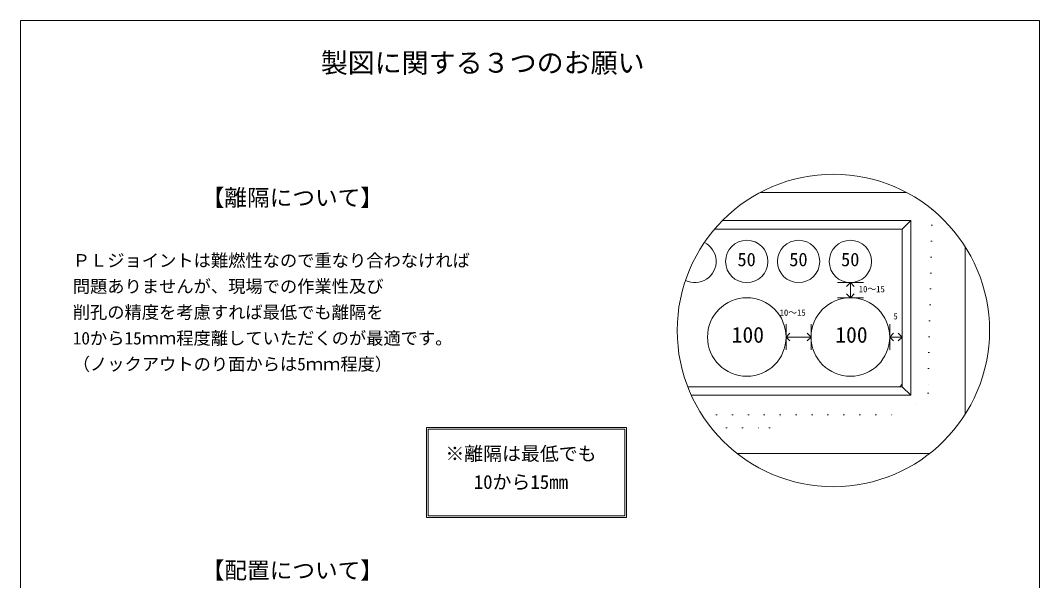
# Model space of a CAD drawing. Units: millimetres, scale not verified. Extents: x -6420 to 6420, y -3091 to 3091.
# Drawn here: x -6420 to -2340, y 849 to 3091 of the extents above; entities that cross this region are included whole.
import ezdxf
from ezdxf.enums import TextEntityAlignment as Align

# ---------------------------------------------------------------- set-up
doc = ezdxf.new("R2010")
doc.units = ezdxf.units.MM
doc.header["$LTSCALE"] = 20
doc.linetypes.add('DASHED1', pattern=[1.8, 1.2, -0.6])
doc.linetypes.add('USER5', pattern=[3.185, 0.01, -3.175])
for name, color, linetype, lineweight in [('0-2_waku', 7, 'Continuous', 18), ('0-3_gaikei', 7, 'Continuous', 18), ('0-4_kakure', 7, 'DASHED1', 5), ('0-5_sunpou', 7, 'Continuous', 5), ('0-7_hole', 7, 'Continuous', 18), ('0-8_uchigawa', 6, 'Continuous', 18), ('0-D_文字１', 7, 'Continuous', 18)]:
    doc.layers.add(name, color=color, linetype=linetype, lineweight=lineweight)
doc.styles.add('ＭＳ ゴシック', font='')
doc.styles.get('ＭＳ ゴシック').set_extended_font_data('MS Gothic')

# ---------------------------------------------------------------- blocks, each defined once
blk = doc.blocks.new('_Open90')
at = {"layer": '0-5_sunpou'}
blk.add_line((0, 0), (-1, 0), dxfattribs=at)
blk.add_lwpolyline([(-0.5, 0.5), (0, 0), (-0.5, -0.5)], dxfattribs=at)

msp = doc.modelspace()

# ---------------------------------------------------------------- linework, layer by layer
at = {"layer": '0-2_waku'}
for p, q in [((-6419.88, 3091.32), (-2339.88, 3091.32)), ((-6419.88, 3091.32), (-2339.88, 3091.32)), ((-6419.88, 3091.32), (-6419.88, -2608.68)), ((-2339.88, 3091.32), (-2339.88, -2608.68))]:
    msp.add_line(p, q, dxfattribs=at)
at = {"layer": '0-3_gaikei'}
for p, q in [((-2873.39, 2402.94), (-3457.57, 2402.94)), ((-2638.43, 1513.95), (-2638.43, 2186.44)), ((-3550.29, 1357.5), (-2780.66, 1357.5))]:
    msp.add_line(p, q, dxfattribs=at)
at = {"layer": '0-4_kakure', "linetype": 'USER5', "lineweight": 18}
for p, q in [((-3691.92, 1513.02), (-3632.98, 1513.02)), ((-3632.98, 1513.02), (-2872.66, 1513.02)), ((-3632.98, 1513.02), (-2872.66, 1513.02)), ((-3593.33, 1461.18), (-3597.52, 1398.34)), ((-3593.33, 1461.18), (-3455.09, 1461.18))]:
    msp.add_line(p, q, dxfattribs=at)
for points in [[(-2770.45, 2334.75), (-2786.26, 1599.42), (-2872.66, 1513.02)], [(-3593.33, 1461.18), (-3420.53, 1461.18), (-3368.69, 1513.02)]]:
    msp.add_lwpolyline(points, dxfattribs=at)
at = {"layer": '0-5_sunpou', "color": 150, "lineweight": 18}
for p, q in [((-3149.14, 2041.79), (-3045.46, 2041.79)), ((-3149.14, 1981.31), (-3045.46, 1981.31)), ((-3354.78, 1875.9), (-3354.78, 1772.22)), ((-3254.55, 1875.9), (-3254.55, 1772.22)), ((-2939.91, 1875.9), (-2939.91, 1772.22)), ((-2889.94, 1875.9), (-2889.94, 1772.22)), ((-3354.78, 1824.06), (-3254.55, 1824.06)), ((-2939.91, 1824.06), (-2889.94, 1824.06)), ((-2889.94, 1635.19), (-2899.5, 1625.34))]:
    msp.add_line(p, q, dxfattribs=at)
msp.add_circle((-3165.48, 1850.2), 625.17, dxfattribs=at)
at = {"layer": '0-7_hole'}
for centre, radius in [((-3512.02, 2126.46), 84.67), ((-3304.66, 2126.46), 84.67), ((-3097.3, 2126.46), 84.67), ((-3512.02, 1824.06), 157.25), ((-3097.3, 1824.06), 157.25)]:
    msp.add_circle(centre, radius, dxfattribs=at)
msp.add_arc((-3719.38, 2126.46), 84.67, 243.19936, 63.78529, dxfattribs=at)
at = {"layer": '0-8_uchigawa'}
for p, q in [((-3609.17, 2290.62), (-2855.38, 2290.62)), ((-2855.38, 1590.78), (-2855.38, 2290.62)), ((-3640.99, 2256.06), (-3632.98, 2256.06)), ((-2889.94, 1625.34), (-2889.94, 2256.06)), ((-3748.81, 1625.34), (-3632.98, 1625.34)), ((-3632.98, 1625.34), (-2889.94, 1625.34)), ((-2855.38, 1590.78), (-2889.94, 1625.34)), ((-3734.28, 1590.78), (-3632.98, 1590.78)), ((-3632.98, 1590.78), (-2855.38, 1590.78)), ((-4793.84, 1462.33), (-3993.84, 1462.33)), ((-4793.84, 1102.33), (-4793.84, 1462.33)), ((-4787.17, 1455.66), (-4000.51, 1455.66)), ((-4787.17, 1109), (-4787.17, 1455.66)), ((-4000.51, 1109), (-4000.51, 1455.66)), ((-3993.84, 1102.33), (-3993.84, 1462.33)), ((-4793.84, 1102.33), (-3993.84, 1102.33)), ((-4787.17, 1109), (-4000.51, 1109))]:
    msp.add_line(p, q, dxfattribs=at)
msp.add_lwpolyline([(-3632.98, 2256.06), (-2889.94, 2256.06), (-2855.38, 2290.62)], dxfattribs=at)

# ---------------------------------------------------------------- block references
at = {"layer": '0-5_sunpou', "xscale": 31.104, "yscale": 31.104}
for p, rotation in [((-3097.3, 2041.79), 90), ((-3097.3, 1981.31), 270), ((-3354.78, 1824.06), 180), ((-2939.91, 1824.06), 180)]:
    msp.add_blockref('_Open90', p, dxfattribs=dict(at, rotation=rotation))
for p in [(-3254.55, 1824.06), (-2889.94, 1824.06)]:
    msp.add_blockref('_Open90', p, dxfattribs=at)

# ---------------------------------------------------------------- texts
at = {"layer": '0-D_文字１', "style": 'ＭＳ ゴシック'}
for s, height, p in [('製図に関する３つのお願い', 79.18, (-5217.29, 2858.26)), ('【離隔について】', 66.51, (-5694.09, 2328.8)), ('ＰＬジョイントは難燃性なので重なり合わなければ', 50.67, (-6210.25, 2089.97)), ('50', 53.84, (-3549.33, 2091.3)), ('50', 53.84, (-3341.97, 2091.3)), ('50', 53.84, (-3134.61, 2091.3)), ('問題ありませんが、現場での作業性及び', 50.67, (-6210.25, 1986.29)), ('10～15', 25.34, (-3063.89, 1995.54)), ('削孔の精度を考慮すれば最低でも離隔を', 50.67, (-6210.25, 1882.61)), ('10～15', 25.34, (-3380.59, 1901.55)), ('5', 25.34, (-2925.03, 1886.83)), ('10から15ｍｍ程度離していただくのが最適です。', 50.67, (-6210.25, 1778.93)), ('100', 63.34, (-3572.41, 1782.28)), ('100', 63.34, (-3157.69, 1782.28)), ('（ノックアウトのり面からは5ｍｍ程度）', 50.67, (-6210.25, 1675.25)), ('※離隔は最低でも', 55.43, (-4718.46, 1312.97)), ('\u3000 10から15mm', 55.43, (-4718.46, 1199.57)), ('【配置について】', 66.51, (-5694.09, 837))]:
    msp.add_text(s, height=height, dxfattribs=at).set_placement(p, align=Align.BOTTOM_LEFT)

doc.saveas('drawing.dxf')
